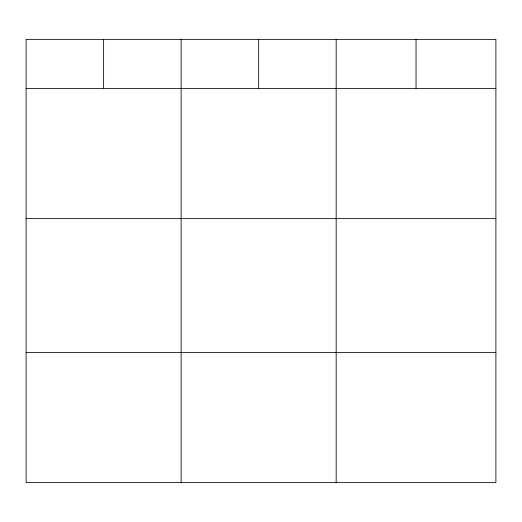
<?xml version="1.0" encoding="UTF-8"?>
<svg xmlns="http://www.w3.org/2000/svg" width="522" height="522" viewBox="0 0 522 522"><rect width="100%" height="100%" fill="white"/><g stroke="black" fill="none" stroke-linecap="round" stroke-linejoin="round"><path stroke-width="0.78" d="M495.9 88.609L495.9 482.635L26.1 482.635L26.1 39.365L495.9 39.365L495.9 88.609L26.1 88.609M26.1 218.64L495.9 218.64M26.1 352.604L495.9 352.604M416.034 39.365L416.034 88.609M336.168 39.365L336.168 482.635M258.651 39.365L258.651 88.609M181.134 39.365L181.134 482.635M103.617 39.365L103.617 88.609"/></g></svg>
